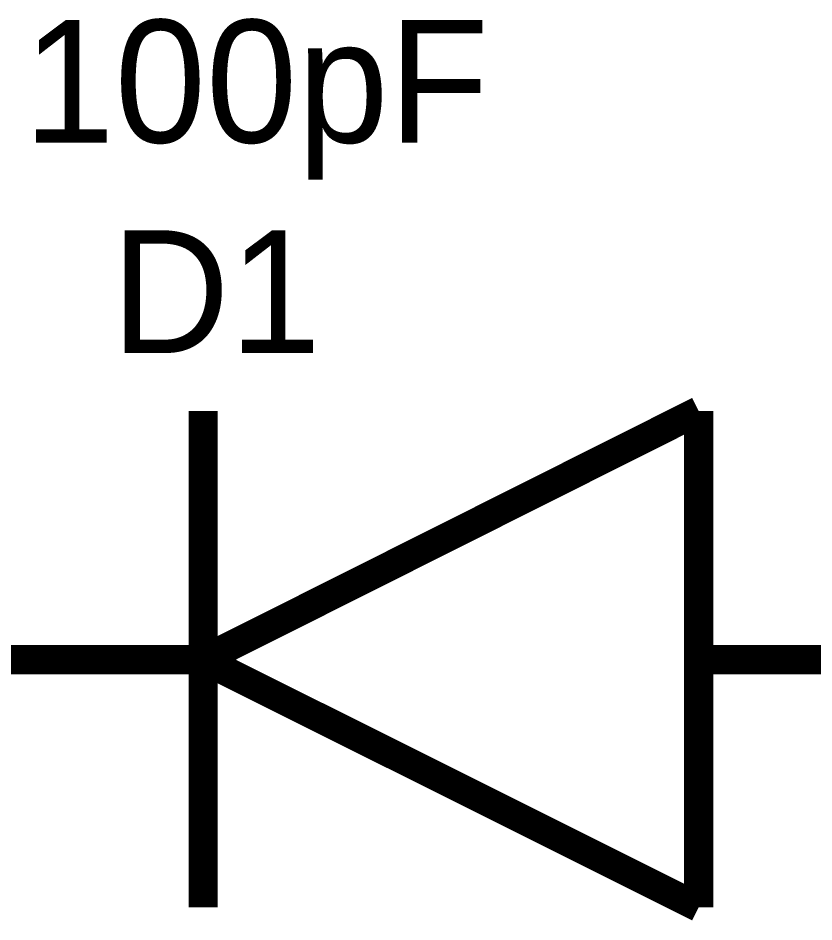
# Model space of a CAD drawing. Header units: inches. Extents: x 0 to 432, y 0 to 280.
# Drawn here: x 208.93 to 217.08, y 119.22 to 128.49 of the extents above; entities that cross this region are included whole.
import ezdxf

# ---------------------------------------------------------------- set-up
doc = ezdxf.new("R2010")
doc.units = ezdxf.units.IN
doc.layers.add('Sheet', color=255, linetype='Continuous')

msp = doc.modelspace()

# ---------------------------------------------------------------- linework, layer by layer
at = {"layer": 'Sheet'}
for points in [[(210.8237, 119.3739, 0.2997, 0.2997, 0), (210.8237, 124.461, 0.2997, 0.2997, 0)], [(215.9, 124.461, 0.2997, 0.2997, 0), (210.8237, 121.9118, 0.2997, 0.2997, 0)], [(215.9, 119.3739, 0.2997, 0.2997, 0), (215.9, 124.461, 0.2997, 0.2997, 0)], [(210.8237, 121.9118, 0.2997, 0.2997, 0), (205.7474, 121.9118, 0.2997, 0.2997, 0)], [(210.8237, 121.9118, 0.2997, 0.2997, 0), (210.06, 121.9118, 0.2997, 0.2997, 0)], [(215.9, 119.3739, 0.2997, 0.2997, 0), (210.8237, 121.9118, 0.2997, 0.2997, 0)], [(215.9, 121.9118, 0.2997, 0.2997, 0), (220.9875, 121.9118, 0.2997, 0.2997, 0)], [(215.9, 121.9118, 0.2997, 0.2997, 0), (216.6637, 121.9118, 0.2997, 0.2997, 0)]]:
    msp.add_lwpolyline(points, format="xyseb", dxfattribs=at)

# ---------------------------------------------------------------- texts
for s, p in [('100pF', (208.9819, 127.2123)), ('D1', (209.8803, 125.0562))]:
    msp.add_text(s, height=1.25775, dxfattribs=at).set_placement(p)

doc.saveas('drawing.dxf')
